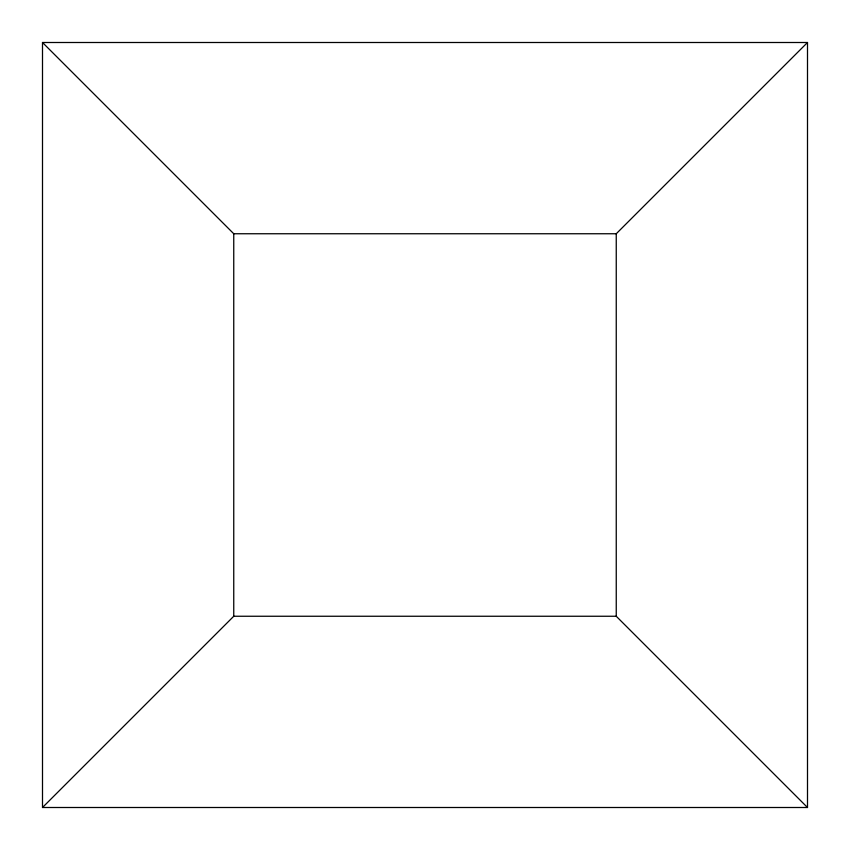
<?xml version="1.0" encoding="UTF-8"?>
<svg xmlns="http://www.w3.org/2000/svg" width="850" height="850" viewBox="0 0 850 850"><rect width="100%" height="100%" fill="white"/><g stroke="black" fill="none" stroke-linecap="round" stroke-linejoin="round"><path stroke-width="1.27" d="M42.5 807.5L233.75 616.25L616.25 616.25L807.5 807.5L807.5 42.5L42.5 42.5L42.5 807.5L807.5 807.5M42.5 42.5L233.75 233.75L616.25 233.75L807.5 42.5M616.25 233.75L616.25 616.25M233.75 233.75L233.75 616.25"/></g></svg>
